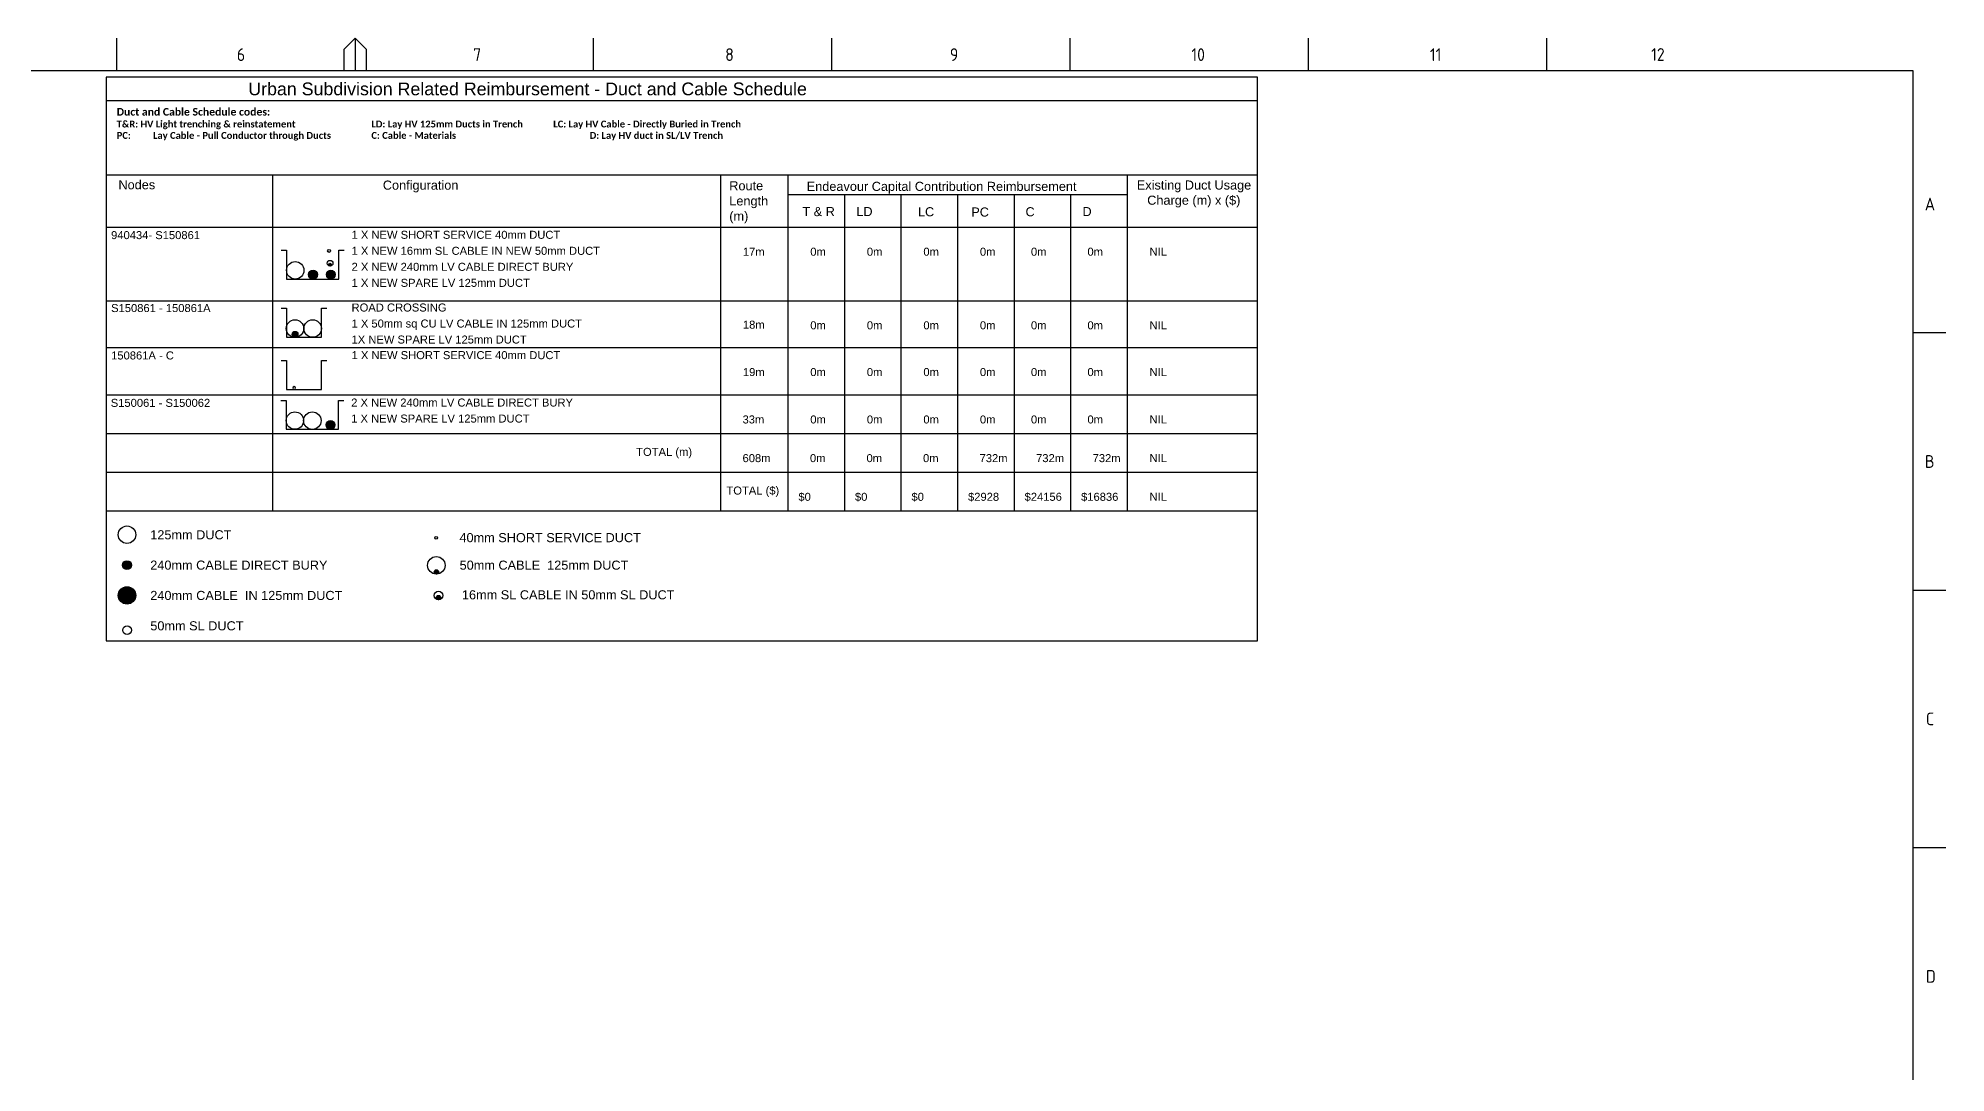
# Paper-space layout 'Duct3' of a CAD drawing. Header units: metres. Extents: x -30 to 845, y -5 to 581.
# Drawn here: x 320 to 845, y 297 to 581 of the extents above; entities that cross this region are included whole.
import ezdxf
from ezdxf.enums import TextEntityAlignment as Align

# ---------------------------------------------------------------- set-up
doc = ezdxf.new("R2010")
doc.units = ezdxf.units.M
doc.linetypes.add('Cable Exist UG', pattern=[8.2, 4, -1.2, 1.8, -1.2])
doc.linetypes.add('IE Trench LV', pattern=[6.5, 5, -1.5])
doc.layers.get('0').update_dxf_attribs({"color": 6})
for name, color, linetype in [('Duct_SP_NEW', 2, 'Continuous'), ('Notes', 7, 'Continuous'), ('SupportsUG_SP_EXT', 7, 'Continuous')]:
    doc.layers.add(name, color=color, linetype=linetype)
doc.styles.add('iecISOCP', font='isocp.shx')
doc.styles.get("Standard").update_dxf_attribs({"font": 'arial.ttf'})

# ---------------------------------------------------------------- blocks, each defined once
blk = doc.blocks.new('A1_FRAME_TITLE')
at = {"layer": 'Notes', "linetype": 'Continuous'}
for p, q in [((351.17, 574.39), (351.17, 583.39)), ((413.67, 580.39), (416.67, 583.39)), ((416.67, 583.39), (416.67, 574.39)), ((416.67, 583.39), (419.67, 580.39)), ((482.19, 574.39), (482.19, 583.39)), ((547.7, 574.39), (547.7, 583.39)), ((613.21, 574.39), (613.21, 583.39)), ((678.72, 574.39), (678.72, 583.39)), ((744.23, 574.39), (744.23, 583.39)), ((413.67, 574.39), (413.67, 580.39)), ((419.67, 580.39), (419.67, 574.39)), ((853.87, 502.43), (844.87, 502.43)), ((844.88, 431.68), (853.87, 431.68)), ((844.87, 360.93), (853.87, 360.93))]:
    blk.add_line(p, q, dxfattribs=at)
at = {"layer": 'Notes', "color": 3, "linetype": 'Continuous'}
blk.add_line((844.88, 5.97), (844.88, 574.39), dxfattribs=at)
at = {"layer": 'Notes', "color": 3, "linetype": 'Continuous', "flags": 128}
blk.add_lwpolyline([(844.88, 574.39), (149.5, 574.39)], dxfattribs=at)
blk.add_attdef('DRAFT_NUM', (9.35, 23.29), '', height=2.5, rotation=90)
at = {"layer": 'Notes', "color": 7, "style": 'iecISOCP'}
for s, p in [('6', (384.13, 577.12)), ('7', (449.08, 577.12)), ('8', (518.36, 577.12)), ('9', (580.11, 577.12)), ('10', (646.5, 577.12)), ('11', (712.06, 577.12)), ('12', (772.87, 577.16)), ('A', (848.09, 536.06)), ('B', (848.09, 465.31)), ('C', (848.39, 394.56)), ('D', (848.39, 323.81))]:
    blk.add_text(s, height=3.5, dxfattribs=at).set_placement(p)
for tag, p in [('CAP_NO', (513.19, 43.46)), ('IE_NUM', (513.05, 37.81)), ('REF_No_1', (335.24, 32.31)), ('REF_1', (362.52, 32.31)), ('GEN_WO', (441.71, 31.76)), ('HV_SWITCH', (513.46, 32.16)), ('REF_No_2', (335.24, 26.31)), ('REF_2', (362.52, 26.31)), ('OH_WO', (441.71, 25.81)), ('UBD_REF', (513.05, 25.83)), ('REF_No_3', (335.24, 20.31)), ('REF_3', (362.52, 20.31)), ('UG_WO', (441.71, 20.05)), ('GIS_MAP_No', (513.05, 20.04)), ('REF_No_4', (335.24, 14.31)), ('REF_4', (362.52, 14.31)), ('SUB_WO', (441.71, 13.81)), ('HV_OP_DIAG', (513.33, 14.2)), ('LGA', (512.95, 7.78))]:
    blk.add_attdef(tag, p, '', height=2.5, dxfattribs=at)
at = {"layer": 'Notes', "style": 'iecISOCP'}
for tag, p in [('T1', (684.37, 39.47)), ('T2', (684.37, 34.35)), ('T3', (684.37, 28.92)), ('T4', (684.37, 23.66)), ('T5', (684.37, 18.23)), ('T6', (684.37, 12.97))]:
    blk.add_attdef(tag, text='', height=3.5, dxfattribs=at).set_placement(p, align=Align.CENTER)
at = {"layer": 'Notes', "color": 7, "style": 'iecISOCP'}
for tag, p in [('scale', (567.76, 33.27)), ('DRAWN', (567.76, 24.93)), ('DATE', (567.76, 16.88)), ('CHD', (567.76, 8.37)), ('DESIGN', (605.62, 9.15))]:
    blk.add_attdef(tag, text='', height=2.5, dxfattribs=at).set_placement(p, align=Align.CENTER)
at = {"layer": 'Notes', "color": 4, "style": 'iecISOCP'}
blk.add_attdef('NUM', text='', height=7, dxfattribs=at).set_placement((812.88, 20.12), align=Align.MIDDLE_CENTER)
at = {"layer": 'Notes', "color": 1, "style": 'iecISOCP'}
blk.add_attdef('REV', text='', height=5, dxfattribs=at).set_placement((840.57, 17.1), align=Align.CENTER)
at = {"layer": 'Notes', "color": 7, "style": 'iecISOCP'}
for tag, p in [('NS', (811.23, 8.12)), ('SHTS', (825.93, 8.12))]:
    blk.add_attdef(tag, text='', height=2.5, dxfattribs=at).set_placement(p, align=Align.MIDDLE)
at = {"layer": 'Notes', "style": 'iecISOCP'}
blk.add_attdef('ExportID', (-11.47, 2.39), '', height=2.5, dxfattribs=at)
at = {"layer": 'Notes', "style": 'iecISOCP', "flags": 1}
for tag, p in [('ProjectType', (-6.37, -26.8)), ('ProjectNumber', (3.01, -26.82)), ('DrawingNumber', (14.96, -26.8)), ('ProjectDescription', (27.02, -26.83)), ('ExportDate', (39.74, -26.79)), ('ExportUserName', (48.61, -26.8)), ('DesignerCompanyName', (60.94, -26.79)), ('ExportAreaOfInterest', (76.55, -26.81)), ('GIS_SUCCESS', (91.45, -26.78)), ('CAD_SUCCESS', (101.24, -26.78)), ('DEPOTCODE', (111.56, -26.88)), ('ExportCategories', (119.53, -26.8)), ('Comments', (133.84, -26.88))]:
    blk.add_attdef(tag, p, '', height=1, dxfattribs=at)
blk = doc.blocks.new('DUCT_NEW')
blk.add_circle((0, 0.8), 0.8)
at = {"flags": 1}
blk.add_attdef('Z', (0, 0), '', height=0.2, dxfattribs=at)
at = {"flags": 9}
for tag, p in [('DUCT_CODE', (0, 0)), ('XSECT_TYPE', (0, -0.2)), ('STATE', (0, -0.6)), ('OWNED_BY', (0, -1.02)), ('OPERATED_BY', (0, -1.23)), ('FB_REFERENCE', (0, -0.4)), ('NOTES', (0, -0.8)), ('MAINTAINED_BY', (0, -1.42))]:
    blk.add_attdef(tag, text='', height=0.2, dxfattribs=at).set_placement(p, align=Align.MIDDLE_LEFT)
blk = doc.blocks.new('CABLE_LARGE_NEW')
h = blk.add_hatch(color=256)
edge = h.paths.add_edge_path()
edge.add_arc((0, 0.8), 0.8, 0, 360)
blk.add_circle((0, 0.8), 0.8)
for tag, flags, p in [('COND_CODE', 9, (1.5, 0)), ('STATE', 9, (1.5, -0.4)), ('XSECT_SIZE', 9, (1.5, -0.6)), ('OWNED_BY', 9, (1.5, -1)), ('OPERATED_BY', 9, (1.5, -1.2)), ('Z', 1, (1.5, -1.6)), ('FB_REFERENCE', 9, (1.5, -0.2)), ('NOTES', 9, (1.5, -0.8)), ('MAINTAINED_BY', 9, (1.5, -1.4))]:
    blk.add_attdef(tag, text='', height=0.2, dxfattribs=dict(flags=flags)).set_placement(p, align=Align.MIDDLE_LEFT)
blk = doc.blocks.new('TRENCH_LV_3_DUCTS')
blk.add_lwpolyline([(-0.5, 2.65), (0, 2.65), (0, 0), (4.8, 0), (4.8, 2.65), (5.3, 2.65)])
blk = doc.blocks.new('TRENCH_LV_2_DUCTS')
blk.add_lwpolyline([(-0.5, 2.65), (0, 2.65), (0, 0), (3.2, 0), (3.2, 2.65), (3.7, 2.65)])
blk = doc.blocks.new('CABLE_SMALL_NEW')
h = blk.add_hatch(color=256)
edge = h.paths.add_edge_path()
edge.add_arc((0, 0.4), 0.4, 0, 360)
blk.add_circle((0, 0.4), 0.4)
for tag, flags, p in [('COND_CODE', 9, (1.5, 0)), ('STATE', 9, (1.5, -0.4)), ('XSECT_SIZE', 9, (1.5, -0.6)), ('OWNED_BY', 9, (1.5, -1)), ('OPERATED_BY', 9, (1.5, -1.2)), ('Z', 1, (1.5, -1.6)), ('FB_REFERENCE', 9, (1.5, -0.2)), ('NOTES', 9, (1.5, -0.8)), ('MAINTAINED_BY', 9, (1.5, -1.4))]:
    blk.add_attdef(tag, text='', height=0.2, dxfattribs=dict(flags=flags)).set_placement(p, align=Align.MIDDLE_LEFT)

psp = doc.layouts.new('Duct3')

# ---------------------------------------------------------------- linework, layer by layer
at = {"color": 7, "lineweight": -3}
for p, q in [((339.16789, 570.2554), (339.16988, 415.4157)), ((655.5486, 570.2554), (339.16789, 570.2554)), ((655.53914, 415.4157), (655.5486, 570.2554)), ((384.8611, 543.45575), (384.8611, 451.07748)), ((507.96392, 543.45575), (507.96392, 451.07748)), ((526.49602, 543.45575), (526.49602, 451.07748)), ((526.49602, 543.45575), (526.49602, 451.07748)), ((619.73911, 543.45575), (619.73911, 451.07748)), ((526.49602, 538.02788), (617.34395, 538.02788)), ((542.03654, 538.02788), (542.03654, 451.07748)), ((542.03654, 538.02788), (542.03654, 451.07748)), ((557.57705, 538.02788), (557.57705, 451.07748)), ((557.57705, 538.02788), (557.57705, 451.07748)), ((560.86007, 538.02788), (619.73911, 538.02788)), ((573.11757, 538.02788), (573.11757, 451.07748)), ((573.11757, 538.02788), (573.11757, 451.07748)), ((588.65808, 538.02788), (588.65808, 451.07748)), ((604.18633, 538.02788), (604.18633, 451.07748)), ((339.16844, 482.95951), (655.54327, 482.95951)), ((339.16928, 415.4157), (655.54129, 415.4157))]:
    psp.add_line(p, q, dxfattribs=at)
for points in [[(339.16816, 563.89527), (655.54822, 563.89527)], [(339.16816, 543.45575), (655.54697, 543.45575)], [(339.16816, 529.05911), (655.54609, 529.05911)], [(339.16844, 508.83347), (655.54485, 508.83347)], [(339.16844, 508.83347), (655.54485, 508.83347)], [(339.16844, 508.83347), (655.54485, 508.83347)], [(339.16844, 495.98516), (655.54407, 495.98516)], [(339.16844, 495.98516), (655.54407, 495.98516)], [(339.16844, 495.98516), (655.54407, 495.98516)], [(339.16844, 482.95951), (655.54327, 482.95951)], [(339.16844, 482.95951), (655.54327, 482.95951)], [(339.16844, 482.95951), (655.54327, 482.95951)], [(339.16844, 482.95951), (655.54327, 482.95951)], [(339.16844, 482.95951), (655.54327, 482.95951)], [(339.16844, 472.33217), (655.54262, 472.33217)], [(339.16844, 472.33217), (655.54262, 472.33217)], [(339.16844, 472.33217), (655.54262, 472.33217)], [(339.16928, 461.70482), (655.54347, 461.70482)], [(339.16928, 451.07748), (655.54347, 451.07748)]]:
    psp.add_lwpolyline(points, dxfattribs=at)

# ---------------------------------------------------------------- block references
at = {"layer": 'Duct_SP_NEW', "linetype": 'IE Trench LV', "xscale": 3, "yscale": 3, "zscale": 3}
for p in [(388.6851, 514.81337), (388.59481, 473.51377)]:
    psp.add_blockref('TRENCH_LV_3_DUCTS', p, dxfattribs=at)
at = {"layer": 'Duct_SP_NEW', "linetype": 'Cable Exist UG'}
for name, p, xscale, yscale, zscale in [('DUCT_NEW', (391.08936, 514.81167), 3, 3, 3), ('DUCT_NEW', (400.38809, 522.12797), 0.5, 0.5, 0.5), ('CABLE_LARGE_NEW', (395.97959, 514.81337), 1.5, 1.5, 1.5), ('CABLE_LARGE_NEW', (400.86982, 514.81507), 1.5, 1.5, 1.5), ('DUCT_NEW', (391.03944, 498.80993), 3, 3, 3), ('DUCT_NEW', (395.88989, 498.80823), 3, 3, 3), ('DUCT_NEW', (390.78806, 484.4368), -0.5, 0.5, 0.5), ('DUCT_NEW', (390.99906, 473.51207), 3, 3, 3), ('DUCT_NEW', (395.79897, 473.4906), 3, 3, 3), ('CABLE_LARGE_NEW', (400.77952, 473.51547), 1.5, 1.5, 1.5), ('DUCT_NEW', (429.83702, 443.28077), 0.5, 0.5, 0.5), ('CABLE_LARGE_NEW', (344.86316, 425.46271), 3, 3, 3), ('CABLE_LARGE_NEW', (429.88303, 433.71586), 0.75, 0.75, 0.75), ('DUCT_NEW', (430.47182, 426.65608), 1.5, 1.5, 1.5), ('CABLE_LARGE_NEW', (430.47182, 426.65608), 0.75, 0.75, 0.75), ('DUCT_NEW', (344.86315, 417.12101), 1.5, 1.5, 1.5)]:
    psp.add_blockref(name, p, dxfattribs=dict(at, xscale=xscale, yscale=yscale, zscale=zscale))
at = {"layer": 'Duct_SP_NEW', "linetype": 'Cable Exist UG', "rotation": 359.9856148740548}
psp.add_blockref('DUCT_NEW', (400.66655, 518.3434), dxfattribs=at)
at = {"layer": 'Duct_SP_NEW', "linetype": 'Cable Exist UG', "xscale": 0.5, "yscale": 0.5, "zscale": 0.5, "rotation": 359.9856148740548}
psp.add_blockref('CABLE_LARGE_NEW', (400.66655, 518.3434), dxfattribs=at)
at = {"layer": 'Duct_SP_NEW', "linetype": 'Continuous', "xscale": 3, "yscale": 3, "zscale": 3}
for name, p in [('TRENCH_LV_2_DUCTS', (388.68864, 498.80993)), ('TRENCH_LV_2_DUCTS', (388.69744, 484.43808)), ('DUCT_NEW', (344.85007, 442.13783)), ('CABLE_SMALL_NEW', (344.85007, 434.99612)), ('DUCT_NEW', (429.8797, 433.71586)), ('DUCT_NEW', (344.86316, 425.46271))]:
    psp.add_blockref(name, p, dxfattribs=at)
at = {"layer": 'Duct_SP_NEW', "linetype": 'Cable Exist UG'}
psp.add_blockref('CABLE_LARGE_NEW', (391.03944, 498.80993), dxfattribs=at)
at = {"layer": 'SupportsUG_SP_EXT'}
psp.add_blockref('A1_FRAME_TITLE', (-9.082, -2.39), dxfattribs=at)

# ---------------------------------------------------------------- texts
at = {"color": 7, "lineweight": -3}
psp.add_text('Urban Subdivision Related Reimbursement - Duct and Cable Schedule     ', height=3.5, dxfattribs=at).set_placement((458.35855, 567.06069), align=Align.MIDDLE_CENTER)
at = {"color": 7, "lineweight": -3, "attachment_point": 1}
for s, insert, char_height, width in [('{\\fCalibri|b1|i0|c0|p34;\\H0.83333x;\\C0;Duct and Cable Schedule codes: \\fCalibri|b0|i0|c0|p34;\\P\\fCalibri|b1|i0|c0|p34;\\H0.9x;T&R: HV Light trenching & reinstatement            ^I^ILD: Lay HV 125mm Ducts in Trench            ^ILC: Lay HV Cable - Directly Buried in Trench\\fCalibri|b0|i0|c0|p34;\\H2.42x; \\H0.41323x;\\P\\fCalibri|b1|i0|c0|p34;PC:^ILay Cable - Pull Conductor through Ducts     ^IC: Cable - Materials                                         ^ID: Lay HV duct in SL/LV Trench\\H1.9515x; }', (342.01501, 561.80823), 2.5, 217.1539109), ('Nodes', (342.49598, 541.97244), 2.5, 21.3006789), ('{\\C7;Configuration}', (415.17023, 541.86268), 2.5, 31.8297085), ('Route \\PLength \\P(m)', (510.39336, 541.69936), 2.5, 28.8336752), ('Endeavour Capital Contribution Reimbursement', (531.68833, 541.52598), 2.5, 83.5462768), ('\\pi3.1695;Existing Duct Usage \\P\\pi6.0242;Charge (m) x ($)', (619.24567, 541.89117), 2.5, 37.3638183), ('T & R', (530.49302, 534.60108), 2.5, 37.3638183), ('LD', (545.31164, 534.59976), 2.5, 37.3638183), ('LC', (562.25351, 534.5433), 2.5, 37.3638183), ('PC', (576.91504, 534.4751), 2.5, 37.3638183), ('C', (591.81755, 534.5433), 2.5, 37.3638183), ('D', (607.47945, 534.59976), 2.5, 37.3638183), ('940434- S150861', (340.48121, 527.97897), 2.2, 54.1159856), ('17m', (514.13523, 523.41595), 2.2, 54.1159856), ('0m', (532.66733, 523.41595), 2.2, 34.1570666), ('0m', (548.20785, 523.41595), 2.2, 34.1570666), ('0m', (563.74836, 523.41595), 2.2, 34.1570666), ('0m', (579.28888, 523.41595), 2.2, 34.1570666), ('0m', (593.31241, 523.41595), 2.2, 34.1570666), ('0m', (608.84066, 523.41595), 2.2, 34.1570666), ('NIL', (625.91042, 523.41595), 2.2, 34.1570666), ('S150861 - 150861A', (340.48617, 507.93066), 2.2, 54.1159856), ('18m', (514.14019, 503.36764), 2.2, 54.1159856), ('0m', (532.66733, 503.19031), 2.2, 34.1570666), ('0m', (548.20785, 503.19031), 2.2, 34.1570666), ('0m', (563.74836, 503.19031), 2.2, 34.1570666), ('0m', (579.28888, 503.19031), 2.2, 34.1570666), ('0m', (593.31241, 503.19031), 2.2, 34.1570666), ('0m', (608.84066, 503.19031), 2.2, 34.1570666), ('NIL', (625.91042, 503.19031), 2.2, 34.1570666), ('150861A - C', (340.49055, 494.90501), 2.2, 54.1159856), ('19m', (514.14456, 490.34199), 2.2, 54.1159856), ('0m', (532.66733, 490.34199), 2.2, 34.1570666), ('0m', (548.20785, 490.34199), 2.2, 34.1570666), ('0m', (563.74836, 490.34199), 2.2, 34.1570666), ('0m', (579.28888, 490.34199), 2.2, 34.1570666), ('0m', (593.31241, 490.34199), 2.2, 34.1570666), ('0m', (608.84066, 490.34199), 2.2, 34.1570666), ('NIL', (625.91042, 490.34199), 2.2, 34.1570666), ('S150061 - S150062', (340.38654, 481.87937), 2.2, 54.1159856), ('33m', (514.04055, 477.31635), 2.2, 54.1159856), ('0m', (532.66733, 477.31635), 2.2, 34.1570666), ('0m', (548.20785, 477.31635), 2.2, 34.1570666), ('0m', (563.74836, 477.31635), 2.2, 34.1570666), ('0m', (579.28888, 477.31635), 2.2, 34.1570666), ('0m', (593.31241, 477.31635), 2.2, 34.1570666), ('0m', (608.84066, 477.31635), 2.2, 34.1570666), ('NIL', (625.91042, 477.31635), 2.2, 34.1570666), ('TOTAL (m)', (484.8132, 468.40742), 2.2, 54.1159856), ('608m', (514.04055, 466.68901), 2.2, 54.1159856), ('0m', (532.57266, 466.68901), 2.2, 54.1159856), ('0m', (548.11317, 466.68901), 2.2, 54.1159856), ('0m', (563.65369, 466.68901), 2.2, 54.1159856), ('732m', (579.1942, 466.68901), 2.2, 54.1159856), ('732m', (594.73472, 466.68901), 2.2, 54.1159856), ('732m', (610.26297, 466.68901), 2.2, 54.1159856), ('NIL', (625.91042, 466.68901), 2.2, 34.1570666), ('TOTAL ($)', (509.61609, 457.78008), 2.2, 54.1159856), ('$0', (529.3988, 456.06166), 2.2, 54.1159856), ('$0', (544.93932, 456.06166), 2.2, 54.1159856), ('$0', (560.47983, 456.06166), 2.2, 54.1159856), ('$2928', (576.02035, 456.06166), 2.2, 54.1159856), ('$24156', (591.56086, 456.06166), 2.2, 54.1159856), ('$16836', (607.08912, 456.06166), 2.2, 54.1159856), ('NIL', (625.91042, 456.06166), 2.2, 34.1570666)]:
    psp.add_mtext(s, dxfattribs=dict(at, insert=insert, char_height=char_height, width=width))
at = {"color": 7, "lineweight": -3, "char_height": 2.2, "width": 92.2638434, "attachment_point": 1, "line_spacing_factor": 1.2}
for s, insert in [('1 X NEW SHORT SERVICE 40mm DUCT\\P1 X NEW 16mm SL CABLE IN NEW 50mm DUCT\\P2 X NEW 240mm LV CABLE DIRECT BURY\\P1 X NEW SPARE LV 125mm DUCT', (406.57214, 528.06601)), ('ROAD CROSSING\\P1 X 50mm sq CU LV CABLE IN 125mm DUCT\\P1X NEW SPARE LV 125mm DUCT', (406.57268, 508.07947)), ('1 X NEW SHORT SERVICE 40mm DUCT', (406.58148, 494.99206)), ('2 X NEW 240mm LV CABLE DIRECT BURY\\P1 X NEW SPARE LV 125mm DUCT', (406.47747, 481.96641))]:
    psp.add_mtext(s, dxfattribs=dict(at, insert=insert))
at = {"char_height": 2.5, "attachment_point": 4, "line_spacing_factor": 1.2}
for s, insert, width in [('{\\C7;125mm DUCT }', (351.24295, 444.50791), 36.6991224), ('{\\C7;40mm SHORT SERVICE DUCT}', (436.2299, 443.72376), 75.7989352), ('{\\C7;240mm CABLE DIRECT BURY}', (351.24295, 436.16621), 64.0948938), ('{\\C7;50mm CABLE  125mm DUCT}', (436.27258, 436.15885), 75.7989352), ('{\\C7;240mm CABLE  IN 125mm DUCT}', (351.25603, 427.83279), 71.913257), ('{\\C7;16mm SL CABLE IN 50mm SL DUCT}', (436.91294, 428.00955), 100.530146), ('{\\C7;50mm SL DUCT}', (351.25603, 419.49109), 71.913257)]:
    psp.add_mtext(s, dxfattribs=dict(at, insert=insert, width=width))

doc.saveas('drawing.dxf')
